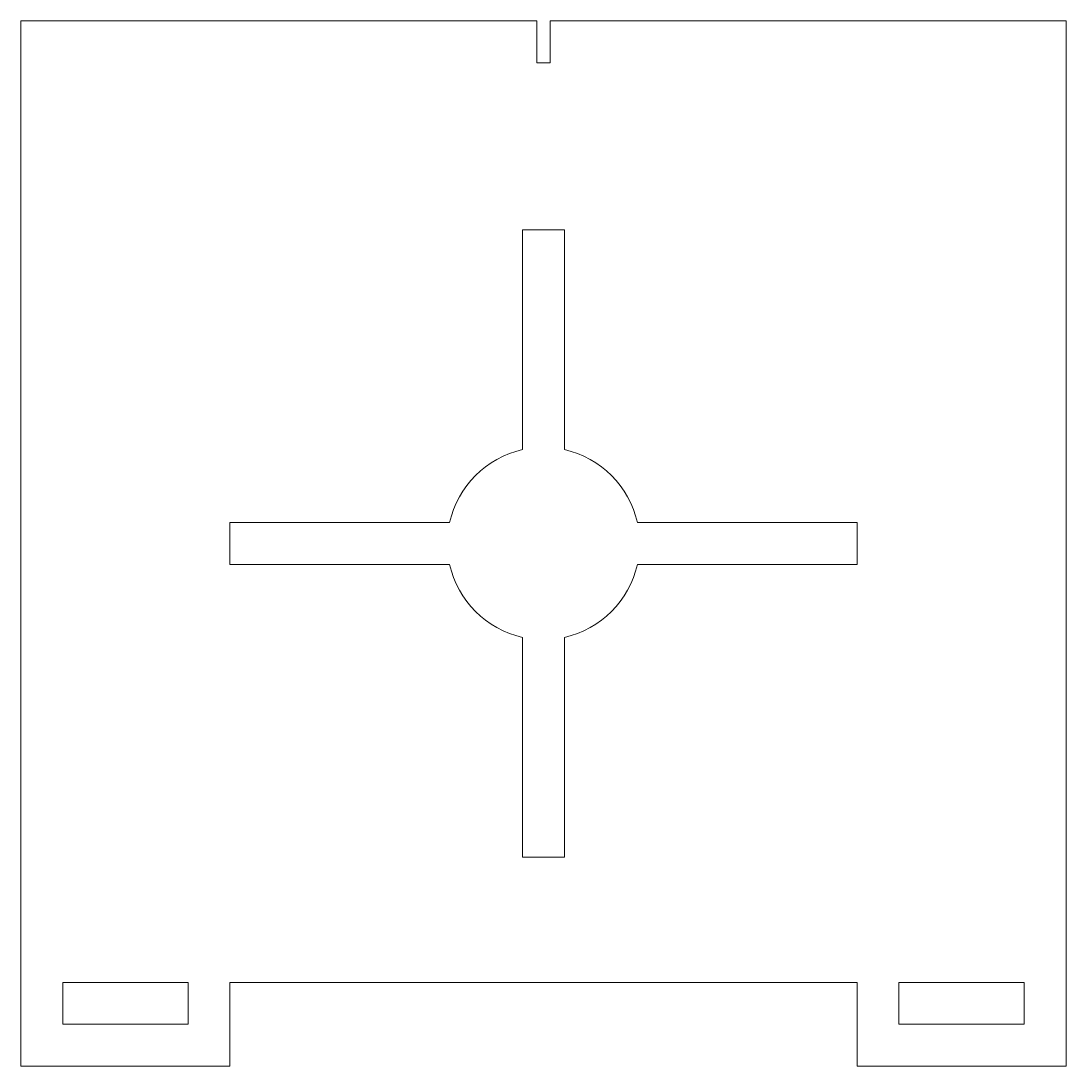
# Model space of a CAD drawing. Header units: millimetres. Extents: x 0 to 250, y 0 to 250.
import ezdxf

# ---------------------------------------------------------------- set-up
doc = ezdxf.new("R2010")
doc.units = ezdxf.units.MM
doc.layers.get('0').update_dxf_attribs({"linetype": 'CONTINUOUS', "lineweight": 0})

msp = doc.modelspace()

# ---------------------------------------------------------------- linework, layer by layer
for p, q in [((126.6, 240), (126.6, 250)), ((126.6, 250), (250, 250)), ((0, 250), (0, 0)), ((123.4, 250), (0, 250)), ((123.4, 250), (123.4, 240)), ((250, 0), (250, 250)), ((123.4, 240), (126.6, 240)), ((130, 200), (120, 200)), ((120, 200), (120, 147.45)), ((130, 147.45), (130, 200)), ((50, 130), (50, 120)), ((102.55, 130), (50, 130)), ((200, 130), (147.45, 130)), ((200, 120), (200, 130)), ((50, 120), (102.55, 120)), ((147.45, 120), (200, 120)), ((120, 102.55), (120, 50)), ((130, 50), (130, 102.55)), ((120, 50), (130, 50)), ((10, 10), (10, 20)), ((10, 20), (40, 20)), ((40, 20), (40, 10)), ((50, 0), (50, 20)), ((50, 20), (200, 20)), ((200, 20), (200, 0)), ((240, 20), (210, 20)), ((210, 20), (210, 10)), ((240, 10), (240, 20)), ((40, 10), (10, 10)), ((210, 10), (240, 10)), ((0, 0), (50, 0)), ((200, 0), (250, 0))]:
    msp.add_line(p, q)
for start, end in [(102.5559, 167.4441), (102.5559, 167.4441), (12.5559, 77.4441), (192.5559, 257.4441), (282.5559, 347.4441)]:
    msp.add_arc((125, 125), 23, start, end)

doc.saveas('drawing.dxf')
